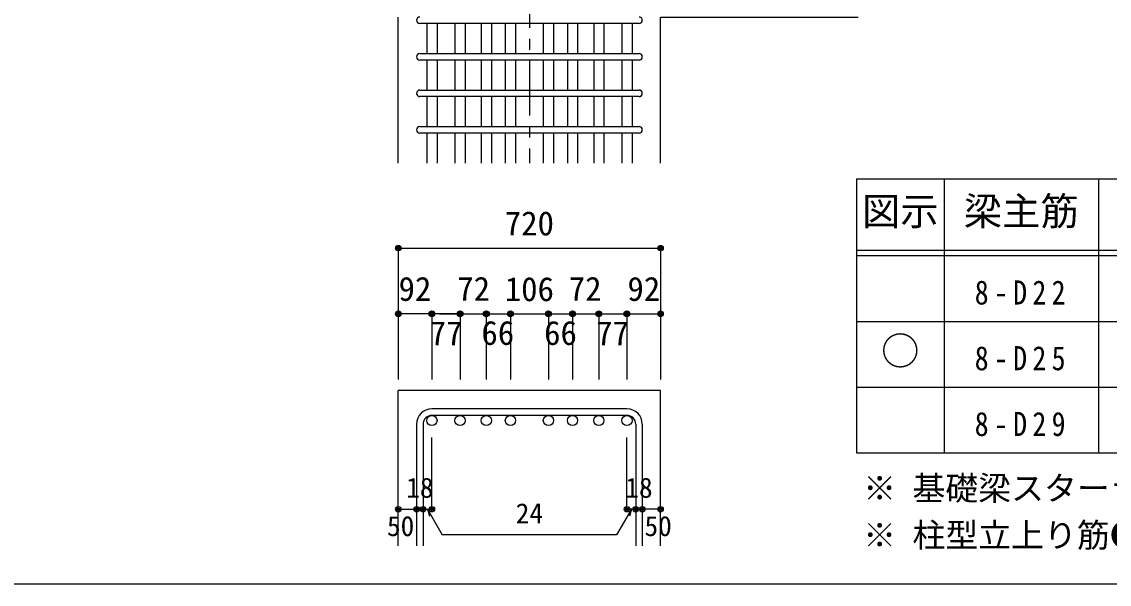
# Model space of a CAD drawing. Units: millimetres at full size, sheet at 1:30; some dimension numbers follow another scale. Extents: x -5973 to 5954, y -4195 to 4201.
# Drawn here: x -837 to 2140, y -4195 to -2655 of the extents above; entities that cross this region are included whole.
import ezdxf
from ezdxf.enums import TextEntityAlignment as Align

# ---------------------------------------------------------------- set-up
doc = ezdxf.new("R2010")
doc.units = ezdxf.units.MM
doc.header["$LTSCALE"] = 30
doc.header["$PDMODE"] = 32
doc.header["$PDSIZE"] = 15
doc.linetypes.add('CHAIN1', pattern=[8, 5, -1, 1, -1])
for name, color, linetype in [('0-1_躯体線', 2, 'Continuous'), ('0-5_基礎梁筋', 7, 'Continuous'), ('0-6_スタラップ筋', 7, 'Continuous'), ('0-D_寸法', 4, 'Continuous'), ('6-7_文字', 7, 'Continuous'), ('6-E_枠', 7, 'Continuous'), ('F-0_枠', 6, 'Continuous')]:
    doc.layers.add(name, color=color, linetype=linetype)
doc.styles.add('ＭＳ ゴシック', font='')
doc.styles.get('ＭＳ ゴシック').set_extended_font_data('MS Gothic')

msp = doc.modelspace()

# ---------------------------------------------------------------- linework, layer by layer
at = {"layer": '0-1_躯体線'}
for p, q in [((193.44, -3042.16), (193.44, -2642.16)), ((193.44, -4089.89), (193.44, -3664.89)), ((911.44, -3664.89), (193.44, -3664.89)), ((911.44, -4089.89), (911.44, -3664.89))]:
    msp.add_line(p, q, dxfattribs=at)
msp.add_lwpolyline([(911.44, -3042.16), (911.44, -2642.16), (1452.44, -2642.16)], dxfattribs=at)
at = {"layer": '0-5_基礎梁筋'}
for p, q in [((271.44, -2660.16), (271.44, -2742.16)), ((299.44, -2660.16), (299.44, -2742.16)), ((348.44, -2660.16), (348.44, -2742.16)), ((376.44, -2660.16), (376.44, -2742.16)), ((420.44, -2660.16), (420.44, -2742.16)), ((448.44, -2660.16), (448.44, -2742.16)), ((486.44, -2660.16), (486.44, -2742.16)), ((514.44, -2660.16), (514.44, -2742.16)), ((590.44, -2660.16), (590.44, -2742.16)), ((618.44, -2660.16), (618.44, -2742.16)), ((656.44, -2660.16), (656.44, -2742.16)), ((684.44, -2660.16), (684.44, -2742.16)), ((728.44, -2660.16), (728.44, -2742.16)), ((756.44, -2660.16), (756.44, -2742.16)), ((805.44, -2660.16), (805.44, -2742.16)), ((833.44, -2660.16), (833.44, -2742.16)), ((271.44, -2760.16), (271.44, -2842.16)), ((299.44, -2760.16), (299.44, -2842.16)), ((348.44, -2760.16), (348.44, -2842.16)), ((376.44, -2760.16), (376.44, -2842.16)), ((420.44, -2760.16), (420.44, -2842.16)), ((448.44, -2760.16), (448.44, -2842.16)), ((486.44, -2760.16), (486.44, -2842.16)), ((514.44, -2760.16), (514.44, -2842.16)), ((590.44, -2760.16), (590.44, -2842.16)), ((618.44, -2760.16), (618.44, -2842.16)), ((656.44, -2760.16), (656.44, -2842.16)), ((684.44, -2760.16), (684.44, -2842.16)), ((728.44, -2760.16), (728.44, -2842.16)), ((756.44, -2760.16), (756.44, -2842.16)), ((805.44, -2760.16), (805.44, -2842.16)), ((833.44, -2760.16), (833.44, -2842.16)), ((271.44, -2860.16), (271.44, -2942.16)), ((299.44, -2860.16), (299.44, -2942.16)), ((348.44, -2860.16), (348.44, -2942.16)), ((376.44, -2860.16), (376.44, -2942.16)), ((420.44, -2860.16), (420.44, -2942.16)), ((448.44, -2860.16), (448.44, -2942.16)), ((486.44, -2860.16), (486.44, -2942.16)), ((514.44, -2860.16), (514.44, -2942.16)), ((590.44, -2860.16), (590.44, -2942.16)), ((618.44, -2860.16), (618.44, -2942.16)), ((656.44, -2860.16), (656.44, -2942.16)), ((684.44, -2860.16), (684.44, -2942.16)), ((728.44, -2860.16), (728.44, -2942.16)), ((756.44, -2860.16), (756.44, -2942.16)), ((805.44, -2860.16), (805.44, -2942.16)), ((833.44, -2860.16), (833.44, -2942.16)), ((271.44, -2960.16), (271.44, -3042.16)), ((299.44, -2960.16), (299.44, -3042.16)), ((348.44, -2960.16), (348.44, -3042.16)), ((376.44, -2960.16), (376.44, -3042.16)), ((420.44, -2960.16), (420.44, -3042.16)), ((448.44, -2960.16), (448.44, -3042.16)), ((486.44, -2960.16), (486.44, -3042.16)), ((514.44, -2960.16), (514.44, -3042.16)), ((590.44, -2960.16), (590.44, -3042.16)), ((618.44, -2960.16), (618.44, -3042.16)), ((656.44, -2960.16), (656.44, -3042.16)), ((684.44, -2960.16), (684.44, -3042.16)), ((728.44, -2960.16), (728.44, -3042.16)), ((756.44, -2960.16), (756.44, -3042.16)), ((805.44, -2960.16), (805.44, -3042.16)), ((833.44, -2960.16), (833.44, -3042.16))]:
    msp.add_line(p, q, dxfattribs=at)
at = {"layer": '0-5_基礎梁筋', "color": 3}
for centre in [(285.44, -3746.89), (362.44, -3746.89), (434.44, -3746.89), (500.44, -3746.89), (604.44, -3746.89), (670.44, -3746.89), (742.44, -3746.89), (819.44, -3746.89)]:
    msp.add_circle(centre, 14, dxfattribs=at)
at = {"layer": '0-6_スタラップ筋'}
for p, q in [((852.44, -2660.16), (252.44, -2660.16)), ((252.44, -2742.16), (852.44, -2742.16)), ((852.44, -2760.16), (252.44, -2760.16)), ((252.44, -2842.16), (852.44, -2842.16)), ((852.44, -2860.16), (252.44, -2860.16)), ((252.44, -2942.16), (852.44, -2942.16)), ((852.44, -2960.16), (252.44, -2960.16)), ((819.44, -3714.89), (285.44, -3714.89)), ((819.44, -3732.89), (285.44, -3732.89)), ((243.44, -3756.89), (243.44, -4089.89)), ((261.44, -3756.89), (261.44, -4089.89)), ((843.44, -3756.89), (843.44, -4089.89)), ((861.44, -3756.89), (861.44, -4089.89))]:
    msp.add_line(p, q, dxfattribs=at)
for centre, radius, start, end in [((252.44, -2651.16), 9, 90, 270), ((852.44, -2651.16), 9, 270, 90), ((252.44, -2751.16), 9, 90, 270), ((852.44, -2751.16), 9, 270, 90), ((252.44, -2851.16), 9, 90, 270), ((852.44, -2851.16), 9, 270, 90), ((252.44, -2951.16), 9, 90, 270), ((852.44, -2951.16), 9, 270, 90), ((285.44, -3756.89), 42, 90, 180), ((819.44, -3756.89), 42, 0, 90), ((285.44, -3756.89), 24, 90, 180), ((819.44, -3756.89), 24, 0, 90)]:
    msp.add_arc(centre, radius, start, end, dxfattribs=at)
at = {"layer": '0-D_寸法', "linetype": 'CHAIN1'}
msp.add_line((552.44, -842.16), (552.44, -3042.16), dxfattribs=at)
at = {"layer": '0-D_寸法'}
for p, q in [((193.44, -3274.89), (193.44, -3454.89)), ((193.44, -3274.89), (911.44, -3274.89)), ((911.44, -3274.89), (911.44, -3454.89)), ((193.44, -3454.89), (193.44, -3634.89)), ((356.44, -3454.89), (193.44, -3454.89)), ((285.44, -3454.89), (285.44, -3634.89)), ((306.47, -3454.89), (362.44, -3454.89)), ((362.44, -3454.89), (500.44, -3454.89)), ((362.44, -3454.89), (362.44, -3634.89)), ((434.44, -3454.89), (434.44, -3634.89)), ((500.44, -3454.89), (500.44, -3634.89)), ((500.44, -3454.89), (604.44, -3454.89)), ((604.44, -3454.89), (604.44, -3634.89)), ((604.44, -3454.89), (604.44, -3634.89)), ((604.44, -3454.89), (819.44, -3454.89)), ((670.44, -3454.89), (670.44, -3634.89)), ((670.44, -3454.89), (670.44, -3634.89)), ((742.44, -3454.89), (742.44, -3634.89)), ((819.44, -3454.89), (819.44, -3634.89)), ((825.44, -3454.89), (911.44, -3454.89)), ((911.44, -3454.89), (911.44, -3634.89)), ((285.44, -3989.89), (285.44, -3793.81)), ((819.44, -3989.89), (819.44, -3793.81)), ((193.44, -3989.89), (243.44, -3989.89)), ((243.44, -3989.89), (261.44, -3989.89)), ((261.44, -3989.89), (285.44, -3989.89)), ((273.44, -3989.89), (313.89, -4059.96)), ((273.44, -3989.89), (278.61, -4009.21)), ((831.44, -3989.89), (790.99, -4059.96)), ((843.44, -3989.89), (819.44, -3989.89)), ((831.44, -3989.89), (826.26, -4009.21)), ((861.44, -3989.89), (843.44, -3989.89)), ((911.44, -3989.89), (861.44, -3989.89)), ((790.99, -4059.96), (313.89, -4059.96))]:
    msp.add_line(p, q, dxfattribs=at)
for centre, radius in [((193.44, -3274.89), 7.2), ((193.44, -3274.89), 6.4), ((193.44, -3274.89), 5.6), ((193.44, -3274.89), 4.8), ((193.44, -3274.89), 4), ((193.44, -3274.89), 3.2), ((193.44, -3274.89), 2.4), ((193.44, -3274.89), 1.6), ((193.44, -3274.89), 0.8), ((911.44, -3274.89), 7.2), ((911.44, -3274.89), 6.4), ((911.44, -3274.89), 5.6), ((911.44, -3274.89), 4.8), ((911.44, -3274.89), 4), ((911.44, -3274.89), 3.2), ((911.44, -3274.89), 2.4), ((911.44, -3274.89), 1.6), ((911.44, -3274.89), 0.8), ((193.44, -3454.89), 7.2), ((193.44, -3454.89), 6.4), ((193.44, -3454.89), 5.6), ((193.44, -3454.89), 4.8), ((193.44, -3454.89), 4), ((193.44, -3454.89), 3.2), ((193.44, -3454.89), 2.4), ((193.44, -3454.89), 1.6), ((285.44, -3454.89), 8), ((285.44, -3454.89), 7.2), ((285.44, -3454.89), 6.4), ((285.44, -3454.89), 5.6), ((285.44, -3454.89), 4.8), ((285.44, -3454.89), 4), ((285.44, -3454.89), 3.2), ((285.44, -3454.89), 2.4), ((285.44, -3454.89), 1.6), ((362.44, -3454.89), 8), ((362.44, -3454.89), 7.2), ((362.44, -3454.89), 6.4), ((362.44, -3454.89), 5.6), ((362.44, -3454.89), 4.8), ((362.44, -3454.89), 4), ((362.44, -3454.89), 3.2), ((362.44, -3454.89), 2.4), ((362.44, -3454.89), 1.6), ((434.44, -3454.89), 8), ((434.44, -3454.89), 7.2), ((434.44, -3454.89), 6.4), ((434.44, -3454.89), 5.6), ((434.44, -3454.89), 4.8), ((434.44, -3454.89), 4), ((434.44, -3454.89), 3.2), ((434.44, -3454.89), 2.4), ((434.44, -3454.89), 1.6), ((500.44, -3454.89), 8), ((500.44, -3454.89), 7.2), ((500.44, -3454.89), 6.4), ((500.44, -3454.89), 5.6), ((500.44, -3454.89), 4.8), ((500.44, -3454.89), 4), ((500.44, -3454.89), 3.2), ((500.44, -3454.89), 2.4), ((500.44, -3454.89), 1.6), ((604.44, -3454.89), 8), ((604.44, -3454.89), 7.2), ((604.44, -3454.89), 6.4), ((604.44, -3454.89), 5.6), ((604.44, -3454.89), 4.8), ((604.44, -3454.89), 4), ((604.44, -3454.89), 3.2), ((604.44, -3454.89), 2.4), ((604.44, -3454.89), 1.6), ((670.44, -3454.89), 8), ((670.44, -3454.89), 7.2), ((670.44, -3454.89), 6.4), ((670.44, -3454.89), 5.6), ((670.44, -3454.89), 4.8), ((670.44, -3454.89), 4), ((670.44, -3454.89), 3.2), ((670.44, -3454.89), 2.4), ((670.44, -3454.89), 1.6), ((742.44, -3454.89), 8), ((742.44, -3454.89), 7.2), ((742.44, -3454.89), 6.4), ((742.44, -3454.89), 5.6), ((742.44, -3454.89), 4.8), ((742.44, -3454.89), 4), ((742.44, -3454.89), 3.2), ((742.44, -3454.89), 2.4), ((742.44, -3454.89), 1.6), ((819.44, -3454.89), 8), ((819.44, -3454.89), 7.2), ((819.44, -3454.89), 6.4), ((819.44, -3454.89), 5.6), ((819.44, -3454.89), 4.8), ((819.44, -3454.89), 4), ((819.44, -3454.89), 3.2), ((819.44, -3454.89), 2.4), ((819.44, -3454.89), 1.6), ((911.44, -3454.89), 7.2), ((911.44, -3454.89), 6.4), ((911.44, -3454.89), 5.6), ((911.44, -3454.89), 4.8), ((911.44, -3454.89), 4), ((911.44, -3454.89), 3.2), ((911.44, -3454.89), 2.4), ((911.44, -3454.89), 1.6), ((193.44, -3454.89), 0.8), ((285.44, -3454.89), 0.8), ((362.44, -3454.89), 0.8), ((434.44, -3454.89), 0.8), ((500.44, -3454.89), 0.8), ((604.44, -3454.89), 0.8), ((670.44, -3454.89), 0.8), ((742.44, -3454.89), 0.8), ((819.44, -3454.89), 0.8), ((911.44, -3454.89), 0.8), ((193.44, -3989.89), 4), ((193.44, -3989.89), 3.6), ((193.44, -3989.89), 3.2), ((193.44, -3989.89), 2.8), ((193.44, -3989.89), 2.4), ((193.44, -3989.89), 2), ((193.44, -3989.89), 1.6), ((193.44, -3989.89), 1.2), ((193.44, -3989.89), 0.8), ((193.44, -3989.89), 0.4), ((243.44, -3989.89), 4), ((243.44, -3989.89), 3.6), ((243.44, -3989.89), 3.2), ((243.44, -3989.89), 2.8), ((243.44, -3989.89), 2.4), ((243.44, -3989.89), 2), ((243.44, -3989.89), 1.6), ((243.44, -3989.89), 1.2), ((243.44, -3989.89), 0.8), ((243.44, -3989.89), 0.4), ((261.44, -3989.89), 4), ((261.44, -3989.89), 3.6), ((261.44, -3989.89), 3.2), ((261.44, -3989.89), 2.8), ((261.44, -3989.89), 2.4), ((261.44, -3989.89), 2), ((261.44, -3989.89), 1.6), ((261.44, -3989.89), 1.2), ((261.44, -3989.89), 0.8), ((261.44, -3989.89), 0.4), ((285.44, -3989.89), 4), ((285.44, -3989.89), 3.6), ((285.44, -3989.89), 3.2), ((285.44, -3989.89), 2.8), ((285.44, -3989.89), 2.4), ((285.44, -3989.89), 2), ((285.44, -3989.89), 1.6), ((285.44, -3989.89), 1.2), ((285.44, -3989.89), 0.8), ((285.44, -3989.89), 0.4), ((819.44, -3989.89), 4), ((819.44, -3989.89), 3.6), ((819.44, -3989.89), 3.2), ((819.44, -3989.89), 2.8), ((819.44, -3989.89), 2.4), ((819.44, -3989.89), 2), ((819.44, -3989.89), 1.6), ((819.44, -3989.89), 1.2), ((819.44, -3989.89), 0.8), ((819.44, -3989.89), 0.4), ((843.44, -3989.89), 4), ((843.44, -3989.89), 3.6), ((843.44, -3989.89), 3.2), ((843.44, -3989.89), 2.8), ((843.44, -3989.89), 2.4), ((843.44, -3989.89), 2), ((843.44, -3989.89), 1.6), ((843.44, -3989.89), 1.2), ((843.44, -3989.89), 0.8), ((843.44, -3989.89), 0.4), ((861.44, -3989.89), 4), ((861.44, -3989.89), 3.6), ((861.44, -3989.89), 3.2), ((861.44, -3989.89), 2.8), ((861.44, -3989.89), 2.4), ((861.44, -3989.89), 2), ((861.44, -3989.89), 1.6), ((861.44, -3989.89), 1.2), ((861.44, -3989.89), 0.8), ((861.44, -3989.89), 0.4), ((911.44, -3989.89), 4), ((911.44, -3989.89), 3.6), ((911.44, -3989.89), 3.2), ((911.44, -3989.89), 2.8), ((911.44, -3989.89), 2.4), ((911.44, -3989.89), 2), ((911.44, -3989.89), 1.6), ((911.44, -3989.89), 1.2), ((911.44, -3989.89), 0.8), ((911.44, -3989.89), 0.4)]:
    msp.add_circle(centre, radius, dxfattribs=at)
at = {"layer": '0-D_寸法', "color": 7}
for p in [(193.44, -3274.89), (911.44, -3274.89), (193.44, -3454.89), (285.44, -3454.89), (285.44, -3454.89), (362.44, -3454.89), (362.44, -3454.89), (434.44, -3454.89), (434.44, -3454.89), (500.44, -3454.89), (500.44, -3454.89), (604.44, -3454.89), (604.44, -3454.89), (670.44, -3454.89), (670.44, -3454.89), (819.44, -3454.89), (819.44, -3454.89), (911.44, -3454.89), (193.44, -3989.89), (243.44, -3989.89), (261.44, -3989.89), (285.44, -3989.89), (285.44, -3989.89), (819.44, -3989.89), (819.44, -3989.89), (843.44, -3989.89), (861.44, -3989.89), (911.44, -3989.89)]:
    msp.add_point(p, dxfattribs=at)
at = {"layer": '6-E_枠', "color": 3}
for p, q in [((1447.71, -3085.43), (1447.71, -3835.43)), ((1447.71, -3085.43), (3610.24, -3085.43)), ((1447.71, -3835.43), (3610.24, -3835.43))]:
    msp.add_line(p, q, dxfattribs=at)
at = {"layer": '6-E_枠'}
for p, q in [((1687.71, -3085.43), (1687.71, -3835.43)), ((2110.24, -3085.43), (2110.24, -3835.43)), ((1447.71, -3280.43), (3610.24, -3280.43)), ((1447.71, -3295.43), (3610.24, -3295.43)), ((1447.71, -3475.43), (3610.24, -3475.43)), ((1447.71, -3655.43), (3610.24, -3655.43))]:
    msp.add_line(p, q, dxfattribs=at)
at = {"layer": 'F-0_枠'}
msp.add_line((5954.1, -4195.24), (-5972.88, -4195.24), dxfattribs=at)

# ---------------------------------------------------------------- texts
at = {"layer": '0-D_寸法', "style": 'ＭＳ ゴシック'}
for s, height, p in [('720', 65.98, (484.94, -3259.89)), ('92', 65.98, (194.15, -3439.21)), ('72', 65.98, (354.82, -3439.02)), ('106', 65.98, (484.94, -3439.89)), ('72', 65.98, (660.05, -3439.02)), ('92', 65.98, (820.72, -3439.21)), ('77', 65.98, (279.64, -3560.89)), ('66', 65.98, (421, -3559.76)), ('66', 65.98, (592.69, -3559.94)), ('77', 65.98, (735.24, -3560.89)), ('18', 54.99, (214.94, -3974.89)), ('18', 54.99, (814.94, -3974.89)), ('24', 54.99, (514.94, -4044.96)), ('50', 54.99, (162.44, -4079.89)), ('50', 54.99, (867.44, -4079.89))]:
    msp.add_text(s, height=height, dxfattribs=at).set_placement(p, align=Align.BOTTOM_LEFT)
at = {"layer": '6-7_文字', "color": 2, "style": 'ＭＳ ゴシック'}
for s, p in [('梁主筋', (1741.48, -3235.43)), ('図示', (1462.71, -3235.43)), ('○', (1515.21, -3617.93))]:
    msp.add_text(s, height=76.98, dxfattribs=at).set_placement(p, align=Align.BOTTOM_LEFT)
at = {"layer": '6-7_文字', "style": 'ＭＳ ゴシック'}
for s, p in [('※ 基礎梁スターラップ     D16 @100', (1466.27, -3985.01)), ('※ 柱型立上り筋●は引張側領域時', (1466.27, -4113.51))]:
    msp.add_text(s, height=65.98, dxfattribs=at).set_placement(p, align=Align.BOTTOM_LEFT)
at = {"layer": '6-7_文字', "char_height": 65.98, "attachment_point": 7, "style": 'ＭＳ ゴシック'}
for s, insert in [('\\T1.38;\\W0.85;8-D22', (1771.48, -3430.43)), ('\\T1.38;\\W0.85;8-D25', (1771.48, -3610.43)), ('\\T1.38;\\W0.85;8-D29', (1771.48, -3790.43))]:
    msp.add_mtext(s, dxfattribs=dict(at, insert=insert))

doc.saveas('drawing.dxf')
